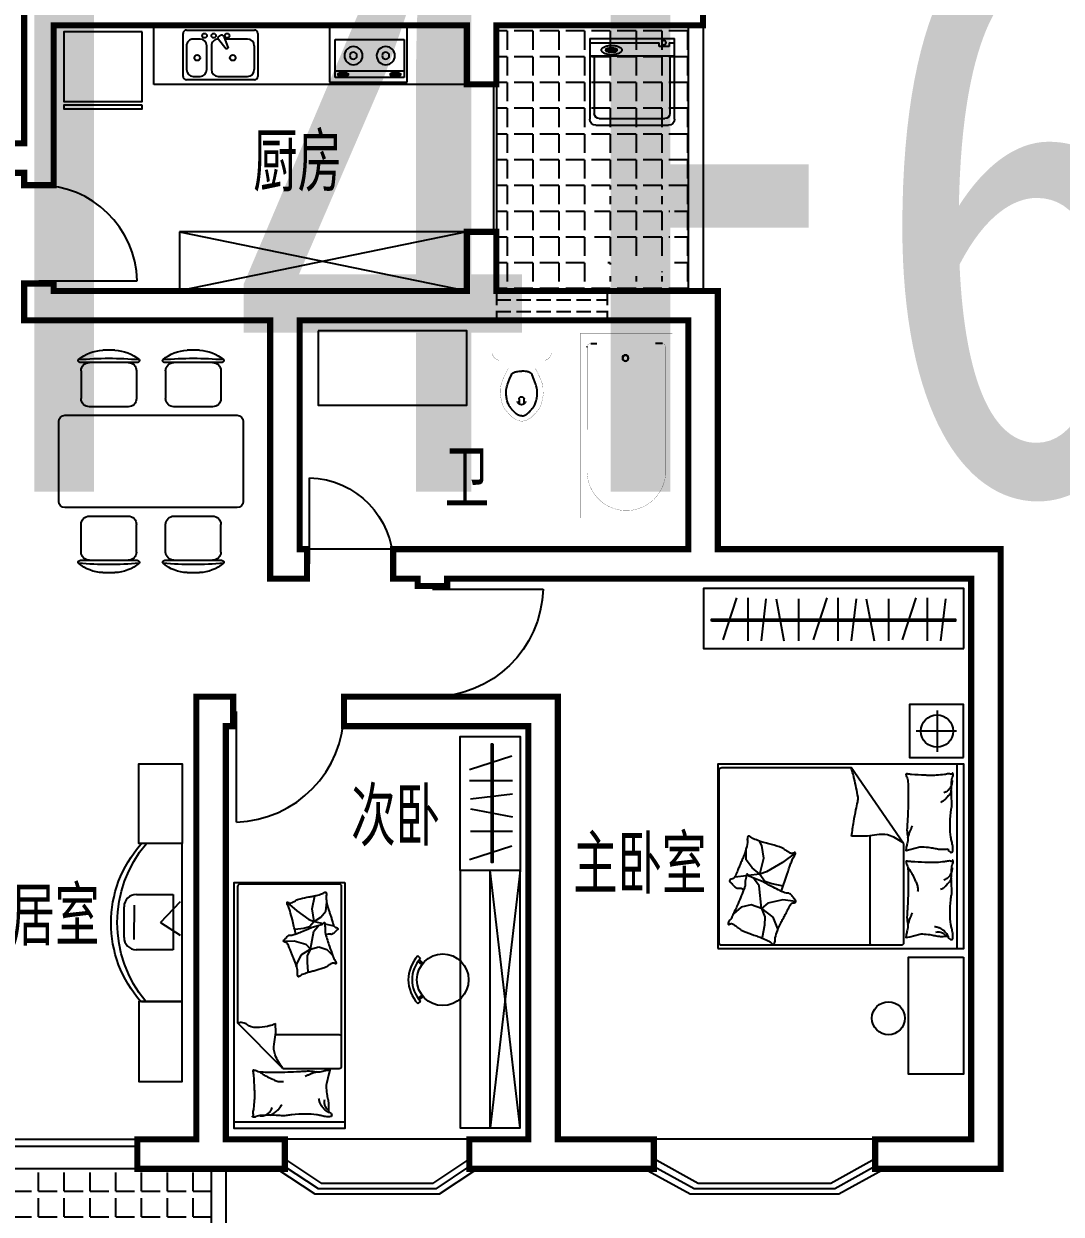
# Model space of a CAD drawing. Header units: millimetres. Extents: x 643 to 40043, y 348 to 31548.
# Drawn here: x 23020 to 31456, y 6858 to 16540 of the extents above; entities that cross this region are included whole.
import ezdxf
from ezdxf.enums import TextEntityAlignment as Align

# ---------------------------------------------------------------- set-up
doc = ezdxf.new("R2010")
doc.units = ezdxf.units.MM
doc.linetypes.add('DASH', pattern=[0.35, 0.25, -0.1])
for name, color, linetype in [('GROUND', 2, 'Continuous'), ('PUB_TEXT', 7, 'Continuous'), ('PUB_WALL', 255, 'Continuous'), ('PUB_WINDW', 7, 'Continuous'), ('TOTHER', 7, 'Continuous'), ('WALL', 255, 'Continuous'), ('WINDOW', 2, 'Continuous')]:
    doc.layers.add(name, color=color, linetype=linetype)
doc.styles.add('-宋体', font='SimSun.ttf', dxfattribs={"width": 0.8})
doc.styles.add('_HZDX', font='txt.shx', dxfattribs={"width": 0.8, "bigfont": 'HZDX.shx'})
doc.styles.add('DIM_FONT', font='SIMPLEX', dxfattribs={"width": 0.8})
doc.styles.add('SIMPLEX', font='SIMPLEX.SHX')
doc.styles.get("Standard").update_dxf_attribs({"font": 'arial.ttf'})

# ---------------------------------------------------------------- blocks, each defined once
blk = doc.blocks.new('M_A2ZXL')
blk.add_line((-0.472, 0), (-0.472, -1))
blk.add_arc((-0.5, 0), 1, 271.6231, 0)
blk = doc.blocks.new('M_A13ZTG')
for p, q in [((-0.5018, 0.2083), (0.4982, 0.2083)), ((-0.5018, 0.2083), (-0.5018, 0.1896)), ((0.4982, 0.2083), (0.4982, 0.1896)), ((-0.5018, 0.1896), (0.4982, 0.1896))]:
    blk.add_line(p, q)
blk = doc.blocks.new('M_B1ZDK')
for points in [[(0.5331, 0.549), (0.3361, 1.3649), (-0.3361, 1.3649), (-0.5418, 0.5128)], [(0.5012, 0.4163), (0.318, 1.1838), (-0.318, 1.1838), (-0.5012, 0.4283)], [(0.5, 0.1667), (0.3, 1.0027), (-0.3, 1.0027), (-0.5, 0.1667)]]:
    blk.add_lwpolyline(points)
blk = doc.blocks.new('M_C55HKH')
for p, q in [((0, -52.4), (900, -52.4)), ((25.8, -508.5), (25.8, -1967.8)), ((502.6, -488.5), (45.8, -488.5)), ((502.6, -488.5), (871.6, -858.3)), ((45.8, -761.1), (564.4, -761.1)), ((871.6, -1967.8), (871.6, -858.3)), ((299.4, -1273), (294.5, -1270)), ((306.6, -1352.3), (299.4, -1273)), ((304.8, -1407.4), (306.6, -1352.3)), ((357, -1410.4), (393.4, -1337.5)), ((393.4, -1337.5), (392.3, -1318.1)), ((146.2, -1456.3), (99.8, -1409.5)), ((278.4, -1459.1), (304.8, -1407.4)), ((278.4, -1459.1), (357, -1410.4)), ((210.6, -1478.3), (146.2, -1456.3)), ((278.4, -1459.1), (210.6, -1478.3)), ((278.4, -1459.1), (251, -1605.9)), ((316.5, -1498.2), (278.4, -1459.1)), ((412.1, -1526.9), (316.5, -1498.2)), ((495.3, -1522.7), (412.1, -1526.9)), ((218.9, -1643.3), (211.2, -1652.3)), ((251, -1605.9), (218.9, -1643.3)), ((249.3, -1682.4), (286.2, -1639.5)), ((286.2, -1639.5), (333.2, -1627.5)), ((333.2, -1627.5), (405.4, -1617.7)), ((163.5, -1664.3), (88.8, -1648.6)), ((195.7, -1717.6), (153.5, -1766.5)), ((249.3, -1682.4), (175.1, -1666.8)), ((249.3, -1682.4), (195.7, -1717.6)), ((249.3, -1682.4), (266, -1787)), ((292.2, -1700.3), (249.3, -1682.4)), ((391.2, -1768.8), (292.2, -1700.3)), ((153.5, -1766.5), (147.3, -1840.5)), ((266, -1787), (242.8, -1892.3)), ((468.8, -1838.9), (391.2, -1768.8)), ((45.8, -1987.8), (851.6, -1987.8))]:
    blk.add_line(p, q)
blk.add_lwpolyline([(0, -2000), (0, 0), (900, 0), (900, -2000)], close=True)
for points in [[(135.1, -133.6, -0.263368), (107.1, -114.8, -0.494818), (116.3, -96.1, -0.049225), (134, -94.3, -0.036831), (157.6, -96.1, -0.031893), (195.6, -104.2, 0.035782), (229.5, -111.2, 0.032941), (319.2, -117.1, 0.026564), (430.4, -111.2, 0.017905), (467.9, -105.8, -0.033397), (488.1, -103.6, -0.03204), (525.2, -104.3, 0.018442), (589.5, -107.3, 0.010837), (654.3, -106.6, 0.014624), (702.2, -103.6, 0.111249), (724.7, -96.3, -0.153708), (741.6, -92.3, -0.076444), (749.1, -94, -0.215512), (751, -96.1, -0.585858), (748.4, -99.1, 0.363489), (743.5, -101.7, 0.191716), (743.4, -113.2, -0.129675), (745.4, -129.9, -0.01735), (742.4, -146.7, 0.019326), (739.8, -161.8, 0.018818), (733.1, -230.1, 0.021828), (732.2, -289.4, 0.006204), (733.6, -323.2, 0.001963), (739.8, -430.1, 0.028341), (744, -466.2, -0.117014), (743.5, -475.1, -0.36606), (742.1, -476.1, -0.03973), (728.5, -473.3, -0.048309), (714.7, -467.8, 0.062981), (704.1, -463.9, 0.04058), (680.7, -460.5, 0.014345), (613.9, -458.3, 0.005484), (488.5, -459, 0.007153), (392.3, -462, 0.008762), (349.8, -464.7, -0.008153), (304.1, -467.6, -0.06251), (247, -463.2, 0.078669), (201.4, -461.2, 0.047825), (179, -465.9, -0.034494), (148.2, -473.3, -0.023571), (122.9, -476.3, -0.510228), (121.9, -475.1), (129.4, -445.1), (150.1, -362.6, 0.073041), (152.1, -343, 0.023305), (146.3, -281.9, 0.018299), (142.3, -259, -0.01097), (134.9, -221, -0.042281), (132, -186.7, -0.027201), (134.9, -133.3)], [(133.4, -149.6, -0.05369), (147.6, -162.6, -0.070312), (155.7, -174.9, -0.015448), (159.5, -183.4, -0.013244), (163.2, -193.7, -0.082127), (166.2, -211.7, -0.064164), (163.2, -234.9)], [(134.9, -133.6, -0.077379), (169.7, -158.9, -0.077379), (195.2, -193.7, -0.047525), (205.1, -218.3, -0.047525), (210.2, -244.3)], [(608.9, -107.4, 0.027842), (585.2, -118, 0.048685), (572.6, -126.1, 0.023666), (544.7, -150.5, 0.031223), (525.7, -171.1, 0.046801), (520.6, -178.8, 0.023191), (512.5, -195.5)], [(690.9, -101.7, 0.088153), (656.4, -105.2, 0.088153), (625.2, -120.5, 0.077547), (603.6, -142.1, 0.077547), (589.5, -169.3)], [(694.7, -462, 0.016108), (655.8, -435.8, 0.024599), (629, -420.7, 0.009477), (579.9, -397.4, 0.015937), (550.1, -385.1, 0.072521), (533.7, -381.5, 0.033339), (497.5, -381.3)], [(225.5, -460.5, 0.009729), (252.8, -451.5, 0.009729), (279.7, -441.4, 0.007971), (301.4, -432.3, 0.007971), (322.9, -422.6)], [(502.6, -488.5, -0.085272), (565.9, -598.6, -0.124044), (575.2, -686.2), (561.5, -781.6), (563.3, -854.1)], [(563.3, -854.1, -0.027362), (601.8, -837.7, -0.040834), (628.9, -830.3, -0.038441), (716.6, -820.8, -0.076528), (760.7, -826.1, -0.103649), (788.2, -840.5, 0.093398), (818.4, -857, 0.072727), (840.5, -860.8, 0.052315), (871.6, -858.3)], [(400.3, -1581.4, 0.025626), (401.8, -1590.8, 0.0108), (426.4, -1696.7, 0.00456), (445.4, -1768.5, 0.01125), (454.1, -1797.4, 0.069394), (461.7, -1813.2, -0.079756), (468.1, -1827, -0.106399), (468.8, -1838.9, -0.328642), (465.8, -1841.8, -0.299547), (460.8, -1839.5, 0.189917), (454.1, -1834.5, 0.033518), (446, -1832.9, 0.075627), (442.4, -1833, 0.053489), (435.9, -1834.8, 0.017838), (417.6, -1843, 0.038394), (397.1, -1855.1, -0.059529), (383.5, -1862.4, -0.035943), (361.9, -1869, -0.011245), (291.4, -1883.8, -0.006203), (259.2, -1889.3, 0.010783), (240.6, -1892.7, 0.019485), (229.8, -1895.4, 0.005062), (188.4, -1907.7, 0.101392), (167.2, -1919.3, -0.223768), (156.1, -1922.3, -0.25558), (152.7, -1919.5, -0.081563), (149.7, -1906.7, -0.071805), (150.7, -1893, 0.069985), (151.8, -1879, 0.03546), (145.4, -1830.7, 0.029432), (130.3, -1774, 0.001554), (121.1, -1746.5, -0.00152), (111.6, -1718.4, -0.004735), (102.3, -1689.3, 0.00382), (90.8, -1653.2, 0.296001), (66.5, -1633.6, -0.649774), (60.7, -1615.9, -0.02319), (64.7, -1612.6, 0.0288), (67.9, -1609.9, 0.005727), (73, -1605.1, -0.004358), (79.6, -1598.7, -0.027528), (94.1, -1586.2, -0.046214), (103.8, -1580.2, -0.194121), (117.3, -1579, 0.133719), (136.6, -1579.7, 0.005779), (154.6, -1575.2, 0.008882)]]:
    blk.add_lwpolyline(points, format="xyb")
blk.add_lwpolyline([(345.4, -1251, 0.101392), (365.7, -1237.8, -0.223768), (376.5, -1234, -0.25558), (380.2, -1236.5, -0.081563), (384.2, -1249.1, -0.071805), (384.2, -1262.7, 0.069985), (384.1, -1276.8, 0.03546), (394.2, -1324.5, 0.029432), (413.7, -1379.8, 0.001554), (425, -1406.6, -0.00152), (436.5, -1433.9, -0.004735), (448, -1462.2, 0.00382), (462.3, -1497.3, 0.296001), (488, -1515, -0.649774), (495.1, -1532.2, -0.02319), (491.4, -1535.7, 0.0288), (488.4, -1538.7, 0.005727), (483.8, -1543.9, -0.004358), (477.7, -1550.8, -0.027528), (464.1, -1564.3, -0.046214), (454.9, -1571.1, -0.194121), (441.5, -1573.2, 0.133719), (422.3, -1574.1, 0.011505), (387.3, -1586.1, 0.008882), (342.6, -1603.5, 0.012426), (285.7, -1628.6, -0.033612), (264.2, -1636.9), (217.8, -1651.5), (182, -1662.8, 0.224341), (170.4, -1673.5, -0.722772), (163.3, -1673.1, -0.103513), (163.2, -1670, 0.053465), (163.5, -1664.3, 0.030109), (161.3, -1645.6, -0.031436), (159.2, -1627.7, -0.05324), (159.9, -1615.6, 0.05518), (160.5, -1603.9, 0.056271), (157, -1583.3, 0.0108), (124.3, -1479.6, 0.00456), (99.8, -1409.5, 0.01125), (89, -1381.3, 0.069394), (80.2, -1366.2, -0.079756), (72.8, -1352.9, -0.106399), (71.2, -1341.1, -0.328642), (73.9, -1337.9, -0.299547), (79.1, -1339.9, 0.189917), (86.1, -1344.3, 0.033518), (94.3, -1345.3, 0.075627), (98, -1345, 0.053489), (104.3, -1342.6, 0.017838), (121.9, -1333, 0.038394), (141.4, -1319.4, -0.059529), (154.4, -1311.1, -0.035943), (175.4, -1302.8, -0.011245), (244.6, -1282.8, -0.006203), (276.3, -1274.7, 0.010783), (294.5, -1270, 0.019485), (305.2, -1266.5, 0.005062)], format="xyb", close=True)
for centre, start, end in [((45.8, -508.5), 90, 180), ((45.8, -741.1), 180, 270), ((45.8, -1967.8), 180, 270), ((851.6, -1967.8), 270, 0)]:
    blk.add_arc(centre, 20, start, end)
at = {"style": 'DIM_FONT', "width": 0.8, "flags": 9}
for tag in ['YSIZE', 'XSIZE']:
    blk.add_attdef(tag, (0, 0), '', height=0.5, dxfattribs=at)
blk = doc.blocks.new('M_C43HGY')
at = {"linetype": 'Continuous'}
blk.add_lwpolyline([(-535.7, -275.9), (-535.7, 0), (535.7, 0), (535.7, -275.9)], dxfattribs=at)
for centre, radius, start, end in [((-2.8, 320.1), 802.1, 228.11894, 311.88106), ((-2.2, 390.9), 830.9, 230.05521, 310.34376)]:
    blk.add_arc(centre, radius, start, end, dxfattribs=at)
at = {"width": 0.8, "flags": 9}
for tag in ['XSIZE', 'YSIZE']:
    blk.add_attdef(tag, (0, 0), '', height=0.5, dxfattribs=at)
blk = doc.blocks.new('12')
for p, q in [((-110.2, 229.8), (189.8, 229.8)), ((189.8, 229.8), (189.8, -220.2)), ((-210.2, -120.2), (-210.2, 129.8)), ((-129.1, 143.1), (-129.1, -136.2)), ((86.5, 1.2), (248.6, 171.6)), ((86.5, 1.2), (245.6, -100)), ((189.8, -220.2), (-110.2, -220.2))]:
    blk.add_line(p, q)
for centre, start, end in [((-110.2, 129.8), 90, 180), ((-110.2, -120.2), 180, 270)]:
    blk.add_arc(centre, 100, start, end)
at = {"width": 0.8, "flags": 9}
for tag in ['YSIZE', 'XSIZE', 'XSIZE', 'YSIZE']:
    blk.add_attdef(tag, (189.8, 4.8), '', height=0.5, rotation=90, dxfattribs=at)
at = {"flags": 9}
for tag in ['YSIZE', 'XSIZE']:
    blk.add_attdef(tag, (39.8, -220.2), '', height=0.5, rotation=90, dxfattribs=at)
blk = doc.blocks.new('M_C58LWA')
for p, q in [((-173, -180.5), (-193.7, -202.2)), ((-135.6, -160.4), (-161.4, -190.9)), ((-123.8, -169.6), (-149.7, -200.2)), ((123.8, -169.6), (149.7, -200.2)), ((135.6, -160.4), (161.4, -190.9)), ((173, -180.5), (193.7, -202.2))]:
    blk.add_line(p, q)
at = {"linetype": 'Continuous'}
blk.add_circle((0, 0), 210, dxfattribs=at)
for radius in [250, 280]:
    blk.add_arc((0, 0), radius, 226.22072, 313.77928)
at = {"style": 'DIM_FONT', "width": 0.8, "flags": 9}
for tag in ['YSIZE', 'XSIZE']:
    blk.add_attdef(tag, (0, 0), '', height=0.5, dxfattribs=at)
blk = doc.blocks.new('M_C25MYD')
for p, q in [((-389.1, 921.2), (-289.9, 921.2)), ((297.8, 921.2), (396.9, 921.2)), ((-569.5, 821.2), (-109.5, 821.2)), ((117.3, 821.2), (577.3, 821.2)), ((-564.5, 753.7), (-564.5, 528.7)), ((-114.5, 753.7), (-114.5, 528.7)), ((122.3, 753.7), (122.3, 528.7)), ((572.3, 753.7), (572.3, 528.7)), ((703.9, 391.9), (-696.1, 391.9)), ((-497, 461.2), (-182, 461.2)), ((189.8, 461.2), (504.8, 461.2)), ((-746.1, 341.9), (-746.1, -308.1)), ((753.9, -308.1), (753.9, 341.9)), ((-696.1, -358.1), (703.9, -358.1)), ((-182, -427.3), (-497, -427.3)), ((504.8, -427.3), (189.8, -427.3)), ((-564.5, -719.8), (-564.5, -494.8)), ((-114.5, -719.8), (-114.5, -494.8)), ((122.3, -719.8), (122.3, -494.8)), ((572.3, -719.8), (572.3, -494.8)), ((-109.5, -787.3), (-569.5, -787.3)), ((577.3, -787.3), (117.3, -787.3)), ((-289.9, -887.3), (-389.1, -887.3)), ((396.9, -887.3), (297.8, -887.3))]:
    blk.add_line(p, q)
for centre, radius, start, end in [((-379.3, 605.7), 315.6, 91.76514, 130.72654), ((-299.6, 605.7), 315.6, 49.27346, 88.23486), ((307.5, 605.7), 315.6, 91.76514, 130.72654), ((387.2, 605.7), 315.6, 49.27346, 88.23486), ((-578.7, 837.3), 10, 130.72654, 202.66999), ((-569.5, 841.2), 20, 202.66999, 270), ((-339.5, -1856.7), 2712.7, 84.8023, 95.1977), ((-497, 753.7), 67.5, 90, 180), ((-182, 753.7), 67.5, 0, 90), ((-109.5, 841.2), 20, 270, 337.33001), ((-100.3, 837.3), 10, 337.33001, 49.27346), ((108.1, 837.3), 10, 130.72654, 202.66999), ((117.3, 841.2), 20, 202.66999, 270), ((347.3, -1856.7), 2712.7, 84.8023, 95.1977), ((189.8, 753.7), 67.5, 90, 180), ((504.8, 753.7), 67.5, 0, 90), ((577.3, 841.2), 20, 270, 337.33001), ((586.6, 837.3), 10, 337.33001, 49.27346), ((-497, 528.7), 67.5, 180, 270), ((-182, 528.7), 67.5, 270, 0), ((189.8, 528.7), 67.5, 180, 270), ((504.8, 528.7), 67.5, 270, 0), ((-696.1, 341.9), 50, 90, 180), ((703.9, 341.9), 50, 0, 90), ((-696.1, -308.1), 50, 180, 270), ((703.9, -308.1), 50, 270, 0), ((-497, -494.8), 67.5, 90, 180), ((-182, -494.8), 67.5, 0, 90), ((189.8, -494.8), 67.5, 90, 180), ((504.8, -494.8), 67.5, 0, 90), ((-497, -719.8), 67.5, 180, 270), ((-182, -719.8), 67.5, 270, 0), ((189.8, -719.8), 67.5, 180, 270), ((504.8, -719.8), 67.5, 270, 0), ((-578.7, -803.5), 10, 157.33001, 229.27346), ((-569.5, -807.3), 20, 90, 157.33001), ((-379.3, -571.9), 315.6, 229.27346, 268.23486), ((-339.5, 1890.5), 2712.7, 264.8023, 275.1977), ((-299.6, -571.9), 315.6, 271.76514, 310.72654), ((-109.5, -807.3), 20, 22.66999, 90), ((-100.3, -803.5), 10, 310.72654, 22.66999), ((108.1, -803.5), 10, 157.33001, 229.27346), ((117.3, -807.3), 20, 90, 157.33001), ((307.5, -571.9), 315.6, 229.27346, 268.23486), ((347.3, 1890.5), 2712.7, 264.8023, 275.1977), ((387.2, -571.9), 315.6, 271.76514, 310.72654), ((577.3, -807.3), 20, 22.66999, 90), ((586.6, -803.5), 10, 310.72654, 22.66999)]:
    blk.add_arc(centre, radius, start, end)
at = {"width": 0.8, "flags": 9}
for tag in ['XSIZE', 'YSIZE']:
    blk.add_attdef(tag, (0, 0), '', height=0.5, dxfattribs=at)
blk = doc.blocks.new('M_C54TQD')
for p, q in [((0, -52.4), (1500, -52.4)), ((25.8, -508.5), (25.8, -1967.8)), ((853.5, -488.5), (45.8, -488.5)), ((853.5, -488.5), (1471.6, -915.9)), ((45.8, -761.1), (915.3, -761.1)), ((1471.6, -1967.8), (1471.6, -915.9)), ((381, -1368.3), (394.8, -1471.4)), ((777.6, -1368.4), (698.4, -1472.4)), ((160.8, -1514.4), (136.8, -1517.8)), ((255.4, -1552.2), (160.8, -1514.4)), ((394.8, -1471.4), (369, -1593.5)), ((528.4, -1559.3), (508.6, -1470.4)), ((698.4, -1472.4), (623.3, -1602.7)), ((90.3, -1638.1), (87, -1644.6)), ((188.4, -1621), (90.3, -1638.1)), ((257.2, -1617.5), (188.4, -1621)), ((324.3, -1645), (255.4, -1552.2)), ((324.3, -1645), (257.2, -1617.5)), ((369, -1593.5), (324.3, -1645)), ((324.3, -1645), (510, -1663.9)), ((324.3, -1645), (355.2, -1727.5)), ((548.2, -1616.6), (528.4, -1559.3)), ((605.5, -1658), (548.2, -1616.6)), ((623.3, -1602.7), (605.5, -1658)), ((605.5, -1658), (734, -1626.4)), ((734, -1626.4), (836.8, -1640.3)), ((836.8, -1640.3), (872.8, -1660.3)), ((355.2, -1727.5), (334.6, -1810)), ((510, -1663.9), (559.9, -1700)), ((559.9, -1700), (572, -1708.6)), ((605.5, -1658), (593.7, -1752.2)), ((605.5, -1658), (654.9, -1721.3)), ((654.9, -1721.3), (720.1, -1768.7)), ((334.6, -1810), (281, -1872.6)), ((591.9, -1766.9), (580, -1861.5)), ((720.1, -1768.7), (813, -1768.7)), ((45.8, -1987.8), (1451.6, -1987.8))]:
    blk.add_line(p, q)
blk.add_lwpolyline([(0, -2000), (0, 0), (1500, 0), (1500, -2000)], close=True)
for points in [[(101, -126.8, -0.263368), (73, -108, -0.494818), (82.2, -89.3, -0.049225), (99.9, -87.5, -0.036831), (123.5, -89.3, -0.031893), (161.5, -97.4, 0.035782), (195.4, -104.4, 0.032941), (285.1, -110.3, 0.026564), (396.3, -104.4, 0.017905), (433.8, -99, -0.033397), (454, -96.8, -0.03204), (491.1, -97.5, 0.018442), (555.4, -100.5, 0.010837), (620.2, -99.8, 0.014624), (668.1, -96.8, 0.111249), (690.6, -89.5, -0.153708), (707.5, -85.5, -0.076444), (715, -87.2, -0.215512), (716.9, -89.3, -0.585858), (714.3, -92.3, 0.363489), (709.4, -94.9, 0.191716), (709.4, -106.4, -0.129675), (711.3, -123, -0.01735), (708.3, -139.8, 0.019326), (705.7, -154.9, 0.018818), (699, -223.3, 0.021828), (698.1, -282.6, 0.006204), (699.5, -316.4, 0.001963), (705.7, -423.3, 0.028341), (709.9, -459.4, -0.117014), (709.4, -468.3, -0.36606), (708, -469.3, -0.03973), (694.4, -466.5, -0.048309), (680.6, -461, 0.062981), (670, -457.1, 0.04058), (646.6, -453.7, 0.014345), (579.8, -451.4, 0.005484), (454.4, -452.2, 0.007153), (358.2, -455.2, 0.008762), (315.7, -457.9, -0.008153), (270, -460.8, -0.06251), (212.9, -456.4, 0.078669), (167.3, -454.4, 0.047825), (144.9, -459.1, -0.034494), (114.1, -466.5, -0.023571), (88.8, -469.5, -0.510228), (87.8, -468.3), (95.3, -438.3), (116, -355.7, 0.073041), (118, -336.2, 0.023305), (112.2, -275, 0.018299), (108.2, -252.2, -0.01097), (100.8, -214.2, -0.042281), (97.9, -179.9, -0.027201), (100.8, -126.5)], [(656.8, -94.9, 0.088153), (622.3, -98.4, 0.088153), (591.1, -113.7, 0.077547), (569.5, -135.3, 0.077547), (555.4, -162.4)], [(810.2, -126.8, -0.263368), (782.3, -108, -0.494818), (791.4, -89.3, -0.049225), (809.1, -87.5, -0.036831), (832.8, -89.3, -0.031893), (870.7, -97.4, 0.035782), (904.6, -104.4, 0.032941), (994.3, -110.3, 0.026564), (1105.5, -104.4, 0.017905), (1143, -99, -0.033397), (1163.3, -96.8, -0.03204), (1200.3, -97.5, 0.018442), (1264.7, -100.5, 0.010837), (1329.4, -99.8, 0.014624), (1377.3, -96.8, 0.111249), (1399.9, -89.5, -0.153708), (1416.8, -85.5, -0.076444), (1424.2, -87.2, -0.215512), (1426.2, -89.3, -0.585858), (1423.5, -92.3, 0.363489), (1418.6, -94.9, 0.191716), (1418.6, -106.4, -0.129675), (1420.5, -123, -0.01735), (1417.5, -139.8, 0.019326), (1414.9, -154.9, 0.018818), (1408.3, -223.3, 0.021828), (1407.4, -282.6, 0.006204), (1408.8, -316.4, 0.001963), (1414.9, -423.3, 0.028341), (1419.2, -459.4, -0.117014), (1418.6, -468.3, -0.36606), (1417.2, -469.3, -0.03973), (1403.6, -466.5, -0.048309), (1389.9, -461, 0.062981), (1379.2, -457.1, 0.04058), (1355.8, -453.7, 0.014345), (1289.1, -451.4, 0.005484), (1163.6, -452.2, 0.007153), (1067.5, -455.2, 0.008762), (1024.9, -457.9, -0.008153), (979.2, -460.8, -0.06251), (922.1, -456.4, 0.078669), (876.5, -454.4, 0.047825), (854.1, -459.1, -0.034494), (823.4, -466.5, -0.023571), (798, -469.5, -0.510228), (797.1, -468.3), (804.6, -438.3), (825.2, -355.7, 0.073041), (827.2, -336.2, 0.023305), (821.5, -275, 0.018299), (817.4, -252.2, -0.01097), (810.1, -214.2, -0.042281), (807.2, -179.9, -0.027201), (810.1, -126.5)], [(1366.1, -94.9, 0.088153), (1331.5, -98.4, 0.088153), (1300.3, -113.7, 0.077547), (1278.7, -135.3, 0.077547), (1264.7, -162.4)], [(99.3, -142.8, -0.05369), (113.5, -155.8, -0.070312), (121.6, -168.1, -0.015448), (125.4, -176.6, -0.013244), (129.1, -186.8, -0.082127), (132.1, -204.9, -0.064164), (129.1, -228.1)], [(100.8, -126.8, -0.077379), (135.6, -152.1, -0.077379), (161.1, -186.8, -0.047525), (171, -211.5, -0.047525), (176.1, -237.5)], [(574.8, -100.6, 0.027842), (551.1, -111.2, 0.048685), (538.5, -119.3, 0.023666), (510.6, -143.6, 0.031223), (491.6, -164.3, 0.046801), (486.5, -172, 0.023191), (478.4, -188.7)], [(1284.1, -100.6, 0.027842), (1260.3, -111.2, 0.048685), (1247.8, -119.3, 0.023666), (1219.8, -143.6, 0.031223), (1200.8, -164.3, 0.046801), (1195.7, -172, 0.023191), (1187.7, -188.7)], [(660.6, -455.2, 0.016108), (621.7, -429, 0.024599), (594.9, -413.9, 0.009477), (545.8, -390.6, 0.015937), (516, -378.3, 0.072521), (499.6, -374.7, 0.033339), (463.4, -374.5)], [(191.4, -453.7, 0.009729), (218.7, -444.6, 0.009729), (245.6, -434.6, 0.007971), (267.3, -425.5, 0.007971), (288.8, -415.8)], [(900.6, -453.7, 0.009729), (927.9, -444.6, 0.009729), (954.8, -434.6, 0.007971), (976.6, -425.5, 0.007971), (998, -415.8)], [(853.5, -488.5, -0.085272), (916.8, -598.6, -0.124044), (926, -686.2), (912.4, -781.6), (914.1, -911.7)], [(914.1, -911.7, 0.007867), (1031.7, -893.9, 0.009508), (1128.5, -875.9, 0.006616), (1193.5, -861.5, -0.023828), (1211.7, -858.2, -0.080713), (1230.3, -858.7, -0.009591), (1382.9, -890.6, -0.013133), (1416.4, -899.2, -0.007859), (1471.6, -915.9)], [(464, -1480.4, 0.025626), (475.6, -1477.6, 0.0108), (604.9, -1436, 0.00456), (692.4, -1404.8, 0.01125), (727.5, -1391, 0.069394), (746.3, -1379.9, -0.079756), (762.9, -1370.5, -0.106399), (777.6, -1368.4, -0.328642), (781.6, -1371.8, -0.299547), (779.2, -1378.3, 0.189917), (773.7, -1387.1, 0.033518), (772.5, -1397.4, 0.075627), (773, -1402, 0.053489), (776, -1409.8, 0.017838), (788.1, -1431.8, 0.038394), (805.3, -1456.1, -0.059529), (815.7, -1472.2, -0.035943), (826.3, -1498.4, -0.011245), (851.9, -1584.7, -0.006203), (862.2, -1624.3, 0.010783), (868.3, -1647, 0.019485), (872.8, -1660.3, 0.005062), (892.4, -1710.5, 0.101392), (909.1, -1735.8, -0.223768), (914, -1749.2, -0.25558), (910.9, -1753.8, -0.081563), (895.2, -1758.9, -0.071805), (878.1, -1759, 0.069985), (860.5, -1759.1, 0.03546), (801, -1772.1, 0.029432), (732, -1796.8, 0.001554), (698.6, -1811.2, -0.00152), (664.5, -1825.8, -0.004735), (629.3, -1840.5, 0.00382), (585.5, -1858.6, 0.296001), (563.6, -1890.9, -0.649774), (542.2, -1899.9, -0.02319), (537.7, -1895.3, 0.0288), (534, -1891.6, 0.005727), (527.4, -1885.8, -0.004358), (518.8, -1878.2, -0.027528), (501.8, -1861.4, -0.046214), (493.2, -1849.9, -0.194121), (490.4, -1833.2, 0.133719), (489.3, -1809.2, 0.005779), (481.8, -1787.2, 0.008882)]]:
    blk.add_lwpolyline(points, format="xyb")
blk.add_lwpolyline([(58.1, -1583.2, 0.101392), (39.5, -1559.2, -0.223768), (33.6, -1546.2, -0.25558), (36.4, -1541.4, -0.081563), (51.6, -1535.1, -0.071805), (68.7, -1533.7, 0.069985), (86.2, -1532.2, 0.03546), (144.5, -1514.8, 0.029432), (211.5, -1484.8, 0.001554), (243.6, -1467.9, -0.00152), (276.5, -1450.7, -0.004735), (310.5, -1433.4, 0.00382), (352.7, -1412, 0.296001), (372.1, -1378.1, -0.649774), (392.8, -1367.5, -0.02319), (397.6, -1371.7, 0.0288), (401.6, -1375.1, 0.005727), (408.6, -1380.4, -0.004358), (417.8, -1387.3, -0.027528), (436, -1402.8, -0.046214), (445.5, -1413.5, -0.194121), (449.5, -1430, 0.133719), (452.5, -1453.8, 0.011505), (471.2, -1496.2, 0.008882), (497.5, -1550, 0.012426), (534.6, -1618.4, -0.033612), (547.3, -1644.2), (570.3, -1700.5), (588.1, -1744, 0.224341), (602.6, -1757.3, -0.722772), (602.8, -1766.1, -0.103513), (599, -1766.6, 0.053465), (591.8, -1766.9, 0.030109), (568.7, -1771.5, -0.031436), (546.6, -1775.9, -0.05324), (531.5, -1776.4, 0.05518), (516.9, -1776.8, 0.056271), (491.6, -1783.4, 0.0108), (365.9, -1834.8, 0.00456), (281, -1872.6, 0.01125), (247.1, -1889, 0.069394), (229.2, -1901.6, -0.079756), (213.3, -1912.2, -0.106399), (198.9, -1915.4, -0.328642), (194.6, -1912.4, -0.299547), (196.5, -1905.7, 0.189917), (201.3, -1896.5, 0.033518), (201.7, -1886.2, 0.075627), (200.8, -1881.6, 0.053489), (197.3, -1874, 0.017838), (183.5, -1853, 0.038394), (164.5, -1830.2, -0.059529), (152.9, -1814.9, -0.035943), (140.3, -1789.6, -0.011245), (108.1, -1705.4, -0.006203), (94.9, -1666.8, 0.010783), (87, -1644.6, 0.019485), (81.6, -1631.7, 0.005062)], format="xyb", close=True)
for centre, start, end in [((45.8, -508.5), 90, 180), ((45.8, -741.1), 180, 270), ((45.8, -1967.8), 180, 270), ((1451.6, -1967.8), 270, 0)]:
    blk.add_arc(centre, 20, start, end)
at = {"style": 'DIM_FONT', "width": 0.8, "flags": 9}
for tag in ['YSIZE', 'XSIZE']:
    blk.add_attdef(tag, (0, 0), '', height=0.5, dxfattribs=at)
blk = doc.blocks.new('M_E13')
for p, q in [((-571.8, 18), (-536, 18)), ((-571.8, 18), (-571.8, 18)), ((-536, -22), (-571.8, -21.5))]:
    blk.add_line(p, q)
at = {"const_width": 1.5}
for points in [[(-155, 240, 0.414214), (-220, 175, 0.414214)], [(-715, 0, -0.037932), (-709.3, 28, -0.057502), (-702.1, 45.5, -0.011128), (-686.4, 72.3, -0.047419), (-682.1, 78.2, -0.013557), (-668.7, 92, -0.010422), (-650.6, 109.1, -0.006492), (-631.9, 125.5, -0.010986), (-620.5, 134.9, -0.031118), (-606.6, 144.5, -0.031821), (-591.9, 152.1, -0.025304), (-572.5, 159.4, -0.028493), (-554.6, 164.1), (-520.3, 170.9), (-500, 175, -0.104917), (-491.9, 174.9, 0.047512), (-474.4, 172.7, 0.018859), (-459.7, 172.7, -0.025251), (-448.7, 172.7, -0.024361), (-434.2, 171.1, -0.018727), (-415.7, 167.5, -0.011084), (-400.7, 163.6, -0.017664), (-391.4, 160.6, -0.012553), (-374.9, 154.2, -0.012341), (-358.5, 146.9), (-319.8, 128, -0.005054), (-308, 122, -0.002567), (-285, 110)], [(-715, 0, 0.037932), (-709.3, -28, 0.057502), (-702.1, -45.5, 0.011128), (-686.4, -72.3, 0.047419), (-682.1, -78.2, 0.013557), (-668.7, -92, 0.010422), (-650.6, -109.1, 0.006492), (-631.9, -125.5, 0.010986), (-620.5, -134.9, 0.031118), (-606.6, -144.5, 0.031821), (-591.9, -152.1, 0.025304), (-572.5, -159.4, 0.028493), (-554.6, -164.1), (-520.3, -170.9), (-500, -175, 0.104917), (-491.9, -174.9, -0.047512), (-474.4, -172.7, -0.018859), (-459.7, -172.7, 0.025251), (-448.7, -172.7, 0.024361), (-434.2, -171.1, 0.018727), (-415.7, -167.5, 0.011084), (-400.7, -163.6, 0.017664), (-391.4, -160.6, 0.012553), (-374.9, -154.2, 0.012341), (-358.5, -146.9), (-319.8, -128, 0.005054), (-308, -122, 0.002567), (-285, -110)], [(-220, -175, 0.414214), (-155, -240, 0.414214)]]:
    blk.add_lwpolyline(points, format="xyb", dxfattribs=at)
for points in [[(0, 240), (-155, 240)], [(0, -240), (0, 240)], [(-220, 110), (-285, 110)], [(-220, 175), (-220, -175)], [(-285, -110), (-220, -110)], [(-155, -240), (0, -240)]]:
    blk.add_lwpolyline(points, dxfattribs=at)
for points in [[(-672.1, -0.9, -0.054114), (-665.8, 24.7, -0.08891), (-657.7, 38.7, -0.006714), (-643.3, 55.3, -0.014531), (-636.2, 62.7, -0.010713), (-617.9, 80.2, -0.017575), (-606.2, 90.2, -0.037222), (-591, 100.5, -0.034599), (-573.2, 109.1, -0.02298), (-556.1, 115.1, -0.023613), (-538.9, 119.4, -0.014842), (-521.9, 122.3, -0.012533), (-501.7, 124.6, -0.021838), (-477, 125.6, -0.029407), (-458.7, 124.6, -0.029465), (-436.1, 120.5, -0.031881), (-415.7, 114.3), (-371.4, 97.1), (-337, 83.3, -0.135973), (-323.8, 73, -0.099517), (-314.1, 52.4, -0.016651), (-311.4, 39.5, -0.010977), (-308.3, 19.8, -0.015331), (-307.5, 11.6, -0.010106), (-306.9, -0.9)], [(-672.1, -0.9, 0.054114), (-665.8, -26.5, 0.08891), (-657.7, -40.4, 0.006714), (-643.3, -57, 0.014531), (-636.2, -64.4, 0.010713), (-617.9, -81.9, 0.017575), (-606.2, -91.9, 0.037222), (-591, -102.2, 0.034599), (-573.2, -110.9, 0.02298), (-556.1, -116.9, 0.023613), (-538.9, -121.2, 0.014842), (-521.9, -124, 0.012533), (-501.7, -126.3, 0.021838), (-477, -127.4, 0.029407), (-458.7, -126.3, 0.029465), (-436.1, -122.3, 0.031881), (-415.7, -116), (-371.4, -98.8), (-337, -85.1, 0.135973), (-323.8, -74.7, 0.099517), (-314.1, -54.1, 0.016651), (-311.4, -41.2, 0.010977), (-308.3, -21.5, 0.015331), (-307.5, -13.3, 0.010106), (-306.9, -0.9)]]:
    blk.add_lwpolyline(points, format="xyb")
for centre, radius, start, end in [((-548.8, -2.6), 33.2, 100.04955, 259.95045), ((-536, -2), 20, 270, 90)]:
    blk.add_arc(centre, radius, start, end)
at = {"width": 0.8, "flags": 9}
for tag in ['XSIZE', 'YSIZE']:
    blk.add_attdef(tag, (0, 0), '', height=0.5, dxfattribs=at)
blk = doc.blocks.new('_GCBLK')
at = {"linetype": 'DASH'}
for p, q in [((-0.5, -0.5), (-0.5, 0.5)), ((0.5, -0.5), (0.5, 0.5)), ((-0.5, 0.2), (0.5, 0.2)), ((-0.5, -0.2), (0.5, -0.2))]:
    blk.add_line(p, q, dxfattribs=at)
at = {"style": 'SIMPLEX', "flags": 9}
blk.add_attdef('A', text='', height=1, dxfattribs=at).set_placement((0, 1.5), align=Align.MIDDLE)
blk = doc.blocks.new('M_E4')
for p, q in [((670.2, -79.9), (670.2, -136.6)), ((670.2, -85.9), (670.2, -97)), ((670, -662.9), (670, -613.6))]:
    blk.add_line(p, q)
at = {"const_width": 1.5}
for points in [[(-750, -750), (-750, 0)], [(-750, 0), (750, 0)], [(750, 0), (750, -750)], [(607.9, -55.9), (640.2, -55.9)], [(670, -89.8), (670, -656.4)], [(670, -662.9), (670, -654.6)], [(750, -750), (-750, -750)]]:
    blk.add_lwpolyline(points, dxfattribs=at)
for points in [[(-399.3, -55.8, 0.930688), (-387.6, -693, 0.930688)], [(670.2, -85.9, 0.414214), (640.2, -55.9, 0.414214)], [(670, -89.8, 0.041784), (669.6, -84.8, 0.412615)], [(640, -692.9, 0.414214), (670, -662.9, 0.414214)]]:
    blk.add_lwpolyline(points, format="xyb", dxfattribs=at)
at = {"const_width": 1.5, "flags": 128}
for points in [[(-399.3, -55.8), (607.9, -55.9)], [(-399.3, -694.2), (645.3, -692.5)]]:
    blk.add_lwpolyline(points, dxfattribs=at)
for radius in [25, 23]:
    blk.add_circle((550, -381.2), radius)
blk.add_arc((640, -662.9), 30, 270, 280.17596)
at = {"width": 0.8, "flags": 9}
for tag in ['XSIZE', 'YSIZE']:
    blk.add_attdef(tag, (0, 0), '', height=0.5, dxfattribs=at)
blk = doc.blocks.new('M_E19')
for p, q in [((-323, -113), (-323, -456)), ((299, -113), (-323, -113)), ((299, -456), (299, -113)), ((-323, -400), (299, -400)), ((-291, -422), (-291, -434)), ((-199, -423), (-199, -434)), ((182, -422), (182, -434)), ((274, -423), (274, -434)), ((-323, -456), (299, -456)), ((-216, -432), (-280, -432)), ((-280, -432), (-280, -448)), ((-280, -448), (-216, -448)), ((-216, -448), (-216, -432)), ((193, -432), (193, -448)), ((257, -432), (193, -432)), ((193, -448), (257, -448)), ((257, -448), (257, -432))]:
    blk.add_line(p, q)
for points in [[(-199, -423, 0.259034), (-201, -420, 0.076276), (-213, -415, 0.036515), (-226, -412, 0.026615), (-245, -411, 0.026615), (-264, -412, 0.036515), (-277, -415, 0.076276), (-289, -420, 0.259034), (-291, -423, 0.078462), (-291, -424, 0.056762)], [(-199, -434, 0.259034), (-201, -430, 0.076276), (-213, -425, 0.036515), (-226, -423, 0.026615), (-245, -422, 0.026615), (-264, -423, 0.036515), (-277, -425, 0.076276), (-289, -430, 0.259034), (-291, -434, 0.259034), (-289, -437, 0.056762), (-280, -441, 0.036515)], [(274, -423, 0.259034), (272, -420, 0.076276), (260, -415, 0.036515), (247, -412, 0.026615), (228, -411, 0.026615), (209, -412, 0.036515), (196, -415, 0.076276), (184, -420, 0.259034), (182, -423, 0.078462), (182, -424, 0.056762)], [(274, -434, 0.259034), (272, -430, 0.076276), (260, -425, 0.036515), (247, -423, 0.026615), (228, -422, 0.026615), (209, -423, 0.036515), (196, -425, 0.076276), (184, -430, 0.259034), (182, -434, 0.259034), (184, -437, 0.056762), (193, -441, 0.036515)], [(-216, -443, 0.008736), (-213, -442, 0.076276), (-201, -437, 0.259034), (-199, -434, 0.259034)], [(257, -443, 0.008736), (260, -442, 0.076276), (272, -437, 0.259034), (274, -434, 0.259034)]]:
    blk.add_lwpolyline(points, format="xyb")
at = {"layer": 'TOTHER', "linetype": 'Continuous'}
for p, q in [((-350, 0), (350, 0)), ((-350, -500), (-350, 0)), ((350, 0), (350, -500)), ((350, -500), (-350, -500))]:
    blk.add_line(p, q, dxfattribs=at)
for centre, radius in [((-158, -259), 82.5), ((134, -259), 82.5), ((-158, -259), 31.6), ((134, -259), 31.6)]:
    blk.add_circle(centre, radius, dxfattribs=at)
at = {"width": 0.8, "flags": 9}
for tag in ['XSIZE', 'YSIZE']:
    blk.add_attdef(tag, (0, 0), '', height=0.5, dxfattribs=at)
blk = doc.blocks.new('M_E29JIV')
at = {"color": 0, "linetype": 'ByBlock'}
for p, q in [((31, 338), (419, 338)), ((0, -307), (0, 307)), ((82, 245), (82, 40)), ((358, 307), (143, 307)), ((419, -20), (419, 245)), ((450, 307), (450, -307)), ((48, 2), (57, -12)), ((59, 31), (163, 70)), ((173, 53), (87, -18)), ((163, 70), (173, 53)), ((143, -82), (358, -82)), ((82, -184), (82, -245)), ((358, -123), (143, -123)), ((419, -245), (419, -184)), ((143, -307), (358, -307)), ((419, -338), (31, -338))]:
    blk.add_line(p, q, dxfattribs=at)
for centre, radius in [((251, 112), 25.6), ((51, 61), 20.5), ((51, -61), 20.5), ((51, -143), 20.5), ((251, -210), 25.6)]:
    blk.add_circle(centre, radius, dxfattribs=at)
for centre, radius, start, end in [((31, 307), 30.7, 90, 180), ((419, 307), 30.7, 0, 90), ((143, 245), 61.4, 90, 180), ((358, 245), 61.4, 0, 90), ((66, 12), 20.5, 110.5377, 210), ((74, -2), 20.5, 210, 309.4623), ((143, -20), 61.4, 180, 270), ((358, -20), 61.4, 270, 0), ((143, -184), 61.4, 90, 180), ((358, -184), 61.4, 0, 90), ((31, -307), 30.7, 180, 270), ((143, -245), 61.4, 180, 270), ((358, -245), 61.4, 270, 0), ((419, -307), 30.7, 270, 0)]:
    blk.add_arc(centre, radius, start, end, dxfattribs=at)
at = {"style": 'DIM_FONT', "width": 0.8, "flags": 9}
for tag in ['XSIZE', 'YSIZE']:
    blk.add_attdef(tag, (0, 0), '', height=0.5, dxfattribs=at)
blk = doc.blocks.new('M_E20')
for p, q in [((345, 0), (-345, 0)), ((-302.4, -35.8), (-345, -35.8)), ((-302.4, -35), (-302.4, -65.6)), ((-302.4, -65.6), (-219.3, -65.6)), ((-219.3, -65.6), (-219.3, -35)), ((345, -35.8), (-219.3, -35.8)), ((123, -86.9), (123.1, -98.6)), ((133.5, -96.3), (133.5, -112.9)), ((198.1, -96.3), (133.5, -96.3)), ((198.1, -112.9), (198.1, -96.3)), ((214.8, -88), (214.8, -98.5)), ((-307.3, -144.3), (-307.3, -611)), ((133.5, -112.9), (198.1, -112.9)), ((307.3, -144.3), (307.3, -611)), ((267.3, -651), (-267.3, -651))]:
    blk.add_line(p, q)
blk.add_lwpolyline([(83.3, -94.4, 0.185158), (88.2, -107.2, 0.102042), (107.7, -121.5, 0.060862), (132.7, -129.5, 0.047173), (166.5, -132.7, 0.047173), (200.2, -129.5, 0.060862), (225.3, -121.5, 0.102042), (244.7, -107.2, 0.185158), (249.6, -94.4, 0.185158), (244.7, -81.7, 0.102042), (225.3, -67.3, 0.060862), (200.2, -59.3, 0.047173), (166.5, -56.1, 0.047173), (132.7, -59.3, 0.060862), (107.7, -67.3, 0.102042), (88.2, -81.7, 0.185158)], format="xyb", close=True)
for points in [[(214.8, -88, 0.259034), (212.9, -84.6, 0.076276), (201.4, -79.7, 0.036515), (187.8, -77.2, 0.026615), (169, -76.2, 0.026615), (150.1, -77.2, 0.036515), (136.6, -79.7, 0.076276), (125, -84.6, 0.259034), (123.1, -88, 0.078462), (123.3, -89.3, 0.056762)], [(214.8, -98.5, 0.259034), (212.9, -95.1, 0.076276), (201.4, -90.2, 0.036515), (187.8, -87.7, 0.026615), (169, -86.7, 0.026615), (150.1, -87.7, 0.036515), (136.6, -90.2, 0.076276), (125, -95.1, 0.259034), (123.1, -98.5, 0.259034), (125, -102, 0.056762), (133.5, -106, 0.036515)], [(198.1, -107.7, 0.008736), (201.4, -106.9, 0.076276), (212.9, -102, 0.259034), (214.8, -98.5, 0.259034)]]:
    blk.add_lwpolyline(points, format="xyb")
blk.add_circle((-258.7, -35), 17.5)
for centre, start, end in [((-267.3, -611), 180, 270), ((267.3, -611), 270, 0)]:
    blk.add_arc(centre, 40, start, end)
at = {"layer": 'TOTHER', "linetype": 'Continuous'}
for p, q in [((-345, -655.8), (-345, 0)), ((345, 0), (345, -655.8)), ((-345, -144.7), (345, -144.7)), ((295, -705.8), (-295, -705.8))]:
    blk.add_line(p, q, dxfattribs=at)
for centre, start, end in [((-295, -655.8), 180, 270), ((295, -655.8), 270, 0)]:
    blk.add_arc(centre, 50, start, end, dxfattribs=at)
at = {"width": 0.8, "flags": 9}
for tag in ['XSIZE', 'YSIZE']:
    blk.add_attdef(tag, (0, 0), '', height=0.5, dxfattribs=at)
blk = doc.blocks.new('1T4F68')
at = {"layer": 'GROUND'}
h = blk.add_hatch(dxfattribs=at)
h.set_pattern_fill('ANGLE', scale=30, style=0)
h.set_pattern_definition([(180, (29465.31, -1958.87), (0, -209.55), [152.4, -57.15]), (270, (29465.31, -1958.87), (209.55, -1e-14), [152.4, -57.15])])
h.paths.add_polyline_path([(21925.8, -14344.5), (21925.8, -14824.5), (23485.8, -14824.5), (23485.8, -13624.5), (23485.8, -12664.5), (21925.8, -12664.5), (21925.8, -13144.5)])
h.paths.add_polyline_path([(22734.4, -13999.4), (23324.4, -13999.4, -0.414214), (23374.4, -14049.4), (23374.4, -14705.2), (22684.4, -14705.2), (22684.4, -14049.4, -0.414214)], flags=16)
h.paths.add_polyline_path([(22762.2, -14054.2), (23296.7, -14054.2, -0.414214), (23336.7, -14094.2), (23336.7, -14560.5), (22722.2, -14560.5), (22722.2, -14094.2, -0.414214)], flags=0)
h.paths.add_polyline_path([(22829.2, -14575.7), (22829.2, -14575.7), (22829.2, -14575.7), (22829.2, -14575.7), (22829.2, -14575.7), (22829.2, -14575.7), (22829.2, -14575.7), (22829.2, -14575.7)], flags=0)
h.paths.add_polyline_path([(22904.4, -14620.6), (22904.4, -14620.6)], flags=0)
h.paths.add_polyline_path([(22816.6, -14610.1, 0.076276), (22828.1, -14615), (22828.1, -14615, -0.076276), (22816.6, -14610.1)], flags=0)
h.paths.add_polyline_path([(22831.3, -14592.3), (22896, -14592.3), (22896, -14608.9), (22831.3, -14608.9), (22831.3, -14597.6, 0.096288), (22816.6, -14603.2, 5243353.356925), (22816.6, -14603.2, -0.096288), (22831.3, -14597.6)], flags=0)
h.paths.add_polyline_path([(23305.6, -14670.2, -1), (23270.6, -14670.2, -1)], flags=0)
h = blk.add_hatch(dxfattribs=at)
h.set_pattern_fill('ANGLE', scale=30, style=0)
h.set_pattern_definition([(0, (1346.38, -23130.12), (0, 209.55), [152.4, -57.15]), (90, (1346.38, -23130.12), (-209.55, 1e-14), [152.4, -57.15])])
h.paths.add_polyline_path([(11805.8, -21964.5), (11205.8, -21964.5), (11205.8, -23044.5), (12682, -23044.5, 0.078483), (15285.8, -23493.6), (15285.8, -21964.5), (14805.8, -21964.5)])
h.paths.add_polyline_path([(16005.8, -21964.5), (15525.8, -21964.5), (15525.8, -23493.6, 0.078483), (18129.7, -23044.5), (19605.8, -23044.5), (19605.8, -21964.5), (19005.8, -21964.5)])
at = {"layer": 'GROUND', "color": 7}
for p, q in [((19141.3, -13144.5), (19141.3, -12664.5)), ((23485.8, -12664.5), (23485.8, -14824.5)), ((23605.8, -12664.5), (23605.8, -14824.5)), ((21685.8, -13144.5), (19141.3, -13144.5)), ((19349, -14344.5), (19349, -14824.5)), ((21685.8, -14344.5), (19349, -14344.5)), ((19349, -14344.5), (21685.8, -14824.5)), ((21685.8, -14344.5), (19349, -14824.5)), ((21085.8, -16924.5), (20385.8, -16924.5)), ((21874.9, -21631), (21874.9, -19537.6)), ((22119.2, -19537.6), (21874.9, -21631)), ((22119.2, -21631), (21874.9, -19537.6)), ((21705.8, -21724.5), (20205.8, -21724.5)), ((25005.8, -21724.5), (23205.8, -21724.5)), ((19005.8, -21964.5), (16005.8, -21964.5)), ((19605.8, -21964.5), (19605.8, -23044.5)), ((19725.8, -21964.5), (19725.8, -23164.5))]:
    blk.add_line(p, q, dxfattribs=at)
for points in [[(19045.1, -12716.2), (18408.3, -12716.2), (18408.3, -13285.2), (19045.1, -13285.2)], [(19045.1, -13314.4), (18408.3, -13314.4), (18408.3, -13343.7), (19045.1, -13343.7)], [(20475.9, -15149.2), (20475.9, -15754.2), (21684.4, -15754.2), (21684.4, -15149.2)], [(25727, -17731.8), (25727, -17243.9), (23610.6, -17243.9), (23610.6, -17731.8)], [(22119.2, -19537.6), (21631.4, -19537.6), (21631.4, -18448.3), (22119.2, -18448.3)], [(19370.9, -19319.4), (19018.1, -19319.4), (19018.1, -18670.1), (19370.9, -18670.1)], [(22119.2, -19537.6), (21630.6, -19537.6), (21630.6, -21631), (22119.2, -21631)], [(19370.9, -20605), (19018.1, -20605), (19018.1, -21254.3), (19370.9, -21254.3)]]:
    blk.add_lwpolyline(points, close=True, dxfattribs=at)
at = {"layer": 'PUB_WALL', "color": 7, "const_width": 50}
for points in [[(18085.8, -13624.5), (17945.8, -13624.5), (17945.8, -13864.5), (18085.8, -13864.5), (18085.8, -13964.5), (18325.8, -13964.5), (18325.8, -12664.5), (21685.8, -12664.5), (21685.8, -13144.5), (21925.8, -13144.5), (21925.8, -12664.5), (23605.8, -12664.5), (23605.8, -12424.5), (21925.8, -12424.5), (21925.8, -11944.5), (21685.8, -11944.5), (21685.8, -12424.5), (18325.8, -12424.5), (18325.8, -11124.5), (18085.8, -11124.5), (18085.8, -11224.5), (17945.8, -11224.5), (17945.8, -11464.5), (18085.8, -11464.5)], [(19005.8, -21724.5), (19485.8, -21724.5), (19485.8, -18124.5), (19785.8, -18124.5), (19785.8, -18364.5), (19725.8, -18364.5), (19725.8, -21724.5), (20205.8, -21724.5), (20205.8, -21964.5), (19005.8, -21964.5)], [(21705.8, -21964.5), (21705.8, -21724.5), (22185.8, -21724.5), (22185.8, -18364.5), (20685.8, -18364.5), (20685.8, -18124.5), (22425.8, -18124.5), (22425.8, -21724.5), (23205.8, -21724.5), (23205.8, -21964.5)]]:
    blk.add_lwpolyline(points, close=True, dxfattribs=at)
blk.add_lwpolyline([(23725.8, -14824.5), (23725.8, -16924.5), (26025.8, -16924.5), (26025.8, -21964.5), (25005.8, -21964.5), (25005.8, -21724.5), (25785.8, -21724.5), (25785.8, -17164.5), (21525.8, -17164.5), (21525.8, -17224.5), (21285.8, -17224.5), (21285.8, -17164.5), (21085.8, -17164.5), (21085.8, -16924.5), (23485.8, -16924.5), (23485.8, -15064.5), (20325.8, -15064.5), (20325.8, -16924.5), (20385.8, -16924.5), (20385.8, -17164.5), (20085.8, -17164.5), (20085.8, -15064.5), (18085.8, -15064.5), (18085.8, -14764.5), (18325.8, -14764.5), (18325.8, -14824.5), (21685.8, -14824.5), (21685.8, -14344.5), (21925.8, -14344.5), (21925.8, -14824.5), (23725.8, -14824.5)], dxfattribs=at)
at = {"layer": 'WALL', "color": 7}
for p, q in [((18085.8, -11464.5), (18085.8, -13624.5)), ((23605.8, -12664.5), (23605.8, -12424.5)), ((18325.8, -12664.5), (21685.8, -12664.5)), ((18325.8, -13964.5), (18325.8, -12664.5)), ((21685.8, -12664.5), (21685.8, -13144.5)), ((21925.8, -12664.5), (23605.8, -12664.5)), ((21925.8, -13144.5), (21925.8, -12664.5)), ((21685.8, -13144.5), (21925.8, -13144.5)), ((18085.8, -13624.5), (17945.8, -13624.5)), ((17945.8, -13864.5), (18085.8, -13864.5)), ((18085.8, -13864.5), (18085.8, -13964.5)), ((18325.8, -13964.5), (18085.8, -13964.5)), ((21685.8, -14344.5), (21925.8, -14344.5)), ((21685.8, -14344.5), (21685.8, -14824.5)), ((21925.8, -14824.5), (21925.8, -14344.5)), ((18085.8, -14764.5), (18085.8, -15064.5)), ((18325.8, -14764.5), (18085.8, -14764.5)), ((18325.8, -14824.5), (18325.8, -14764.5)), ((21685.8, -14824.5), (18325.8, -14824.5)), ((23725.8, -14824.5), (21925.8, -14824.5)), ((23725.8, -14824.5), (23725.8, -16924.5)), ((18085.8, -15064.5), (20085.8, -15064.5)), ((20085.8, -15064.5), (20085.8, -17164.5)), ((20325.8, -15064.5), (23485.8, -15064.5)), ((20325.8, -16924.5), (20325.8, -15064.5)), ((23485.8, -15064.5), (23485.8, -16924.5)), ((20385.8, -16924.5), (20325.8, -16924.5)), ((20385.8, -16924.5), (20385.8, -17164.5)), ((23485.8, -16924.5), (21085.8, -16924.5)), ((21085.8, -16924.5), (21085.8, -17164.5)), ((26025.8, -16924.5), (23725.8, -16924.5)), ((26025.8, -21964.5), (26025.8, -16924.5)), ((20085.8, -17164.5), (20385.8, -17164.5)), ((21085.8, -17164.5), (21285.8, -17164.5)), ((21285.8, -17164.5), (21285.8, -17224.5)), ((21525.8, -17224.5), (21285.8, -17224.5)), ((21525.8, -17164.5), (25785.8, -17164.5)), ((21525.8, -17224.5), (21525.8, -17164.5)), ((25785.8, -21724.5), (25785.8, -17164.5)), ((19485.8, -18124.5), (19485.8, -21724.5)), ((19485.8, -18124.5), (19785.8, -18124.5)), ((19785.8, -18364.5), (19785.8, -18124.5)), ((20685.8, -18124.5), (22425.8, -18124.5)), ((20685.8, -18364.5), (20685.8, -18124.5)), ((22425.8, -21724.5), (22425.8, -18124.5)), ((19725.8, -21724.5), (19725.8, -18364.5)), ((19725.8, -18364.5), (19785.8, -18364.5)), ((20685.8, -18364.5), (22185.8, -18364.5)), ((22185.8, -18364.5), (22185.8, -21724.5)), ((19005.8, -21724.5), (19485.8, -21724.5)), ((19005.8, -21724.5), (19005.8, -21964.5)), ((19725.8, -21724.5), (20205.8, -21724.5)), ((20205.8, -21724.5), (20205.8, -21964.5)), ((21705.8, -21724.5), (22185.8, -21724.5)), ((21705.8, -21724.5), (21705.8, -21964.5)), ((22425.8, -21724.5), (23205.8, -21724.5)), ((23205.8, -21724.5), (23205.8, -21964.5)), ((25005.8, -21724.5), (25005.8, -21964.5)), ((25005.8, -21724.5), (25785.8, -21724.5)), ((19005.8, -21964.5), (20205.8, -21964.5)), ((21705.8, -21964.5), (23205.8, -21964.5)), ((25005.8, -21964.5), (26025.8, -21964.5))]:
    blk.add_line(p, q, dxfattribs=at)
at = {"layer": 'WINDOW', "color": 7}
for p, q in [((23769.9, -17662.5), (23881.5, -17320)), ((23969.2, -17320), (23969.2, -17670.5)), ((24080.8, -17670.5), (24120.6, -17328)), ((24200.3, -17328), (24264.1, -17670.5)), ((24383.7, -17670.5), (24383.7, -17328)), ((24503.2, -17662.5), (24614.8, -17320)), ((24702.5, -17320), (24702.5, -17670.5)), ((24814.1, -17670.5), (24853.9, -17328)), ((24933.6, -17328), (24997.4, -17670.5)), ((25117, -17670.5), (25117, -17328)), ((25228.6, -17662.5), (25340.1, -17320)), ((25427.8, -17320), (25427.8, -17670.5)), ((25539.4, -17670.5), (25579.3, -17328)), ((25508.7, -18236.2), (25508.7, -18573.5)), ((25668.1, -18404.8), (25340, -18404.8)), ((22050, -18607.6), (21707.5, -18719.2)), ((21707.5, -18806.8), (22058, -18806.8)), ((22058, -18918.4), (21715.4, -18958.3)), ((21715.4, -19038), (22058, -19101.8)), ((22058, -19221.3), (21715.4, -19221.3)), ((22050, -19340.9), (21707.5, -19452.5))]:
    blk.add_line(p, q, dxfattribs=at)
for points in [[(23674.3, -17511.2), (23674.3, -17495.3), (25659, -17495.3), (25659, -17511.2)], [(25724.4, -18620.3), (25724.4, -18189.3), (25283.7, -18189.3), (25283.7, -18620.3)], [(21898.6, -18511.9), (21882.7, -18511.9), (21882.7, -19469.6), (21898.6, -19469.6)], [(25722.8, -20244), (25722.8, -21196), (25278.1, -21196), (25278.1, -20244)]]:
    blk.add_lwpolyline(points, close=True, dxfattribs=at)
for centre, radius in [((25508.7, -18404.8), 131.3), ((25113.7, -20740), 134)]:
    blk.add_circle(centre, radius, dxfattribs=at)
at = {"layer": 'GROUND', "color": 7, "xscale": -0.9, "yscale": 0.9, "zscale": 0.9}
blk.add_blockref('M_E19', (20884.1, -12678), dxfattribs=at)
at = {"layer": 'GROUND', "color": 7, "rotation": 270}
for name, p, xscale, yscale, zscale in [('M_E29JIV', (19681.6, -12702.5), 0.9, 0.9, 0.9), ('M_C43HGY', (19370.9, -19962.2), -1.2, 1.2, 1.2)]:
    blk.add_blockref(name, p, dxfattribs=dict(at, xscale=xscale, yscale=yscale, zscale=zscale))
at = {"layer": 'GROUND', "color": 7, "xscale": -1}
for name, p in [('M_E20', (23029.4, -12771)), ('M_C25MYD', (19121.4, -16228.3))]:
    blk.add_blockref(name, p, dxfattribs=at)
at = {"layer": 'GROUND', "color": 7, "xscale": -1, "rotation": 270}
for name, p in [('M_E13', (22132.4, -15169.7)), ('M_E4', (23356.7, -15921.3))]:
    blk.add_blockref(name, p, dxfattribs=at)
at = {"layer": 'GROUND', "color": 7}
for name, p, rotation in [('M_C55HKH', (20693.1, -21636.7), 180), ('M_C58LWA', (21489.6, -20427.4), 270)]:
    blk.add_blockref(name, p, dxfattribs=dict(at, rotation=rotation))
at = {"layer": 'WINDOW', "color": 7}
for name, p, xscale, yscale, zscale, rotation in [('M_A13ZTG', (22153.4, -13746.7), -1200, 1200, 1200, 90), ('M_A2ZXL', (18205.8, -14364.5), -800, -800, 800, 270), ('_GCBLK', (22375.8, -14944.5), -900, 240.0000000000027, 900, 180), ('M_A2ZXL', (20735.8, -17044.5), -700, 700, 700, 180), ('M_A2ZXL', (21405.8, -17674.5), -900, 900, 900, 90), ('M_A2ZXL', (20235.8, -18244.5), -900, -900, 900, 180), ('M_A13ZTG', (17511.3, -21155.7), -3000, 3000, 3000, 180), ('M_B1ZDK', (20955.8, -21844.5), -1500, 239.9999999999997, 1500, 180), ('M_B1ZDK', (24105.8, -21844.5), -1800, 239.9999999999999, 1800, 180)]:
    blk.add_blockref(name, p, dxfattribs=dict(at, xscale=xscale, yscale=yscale, zscale=zscale, rotation=rotation))
at = {"layer": 'WINDOW', "color": 7, "xscale": -1, "rotation": 270}
blk.add_blockref('M_C54TQD', (25725.6, -20172.6), dxfattribs=at)
at = {"layer": 'WINDOW', "color": 7, "rotation": 359.9600313033621}
blk.add_blockref('12', (19108.1, -19963), dxfattribs=at)
at = {"layer": 'PUB_TEXT', "color": 7, "style": '_HZDX', "width": 0.8}
for s, p in [('厨房', (19948.4, -14016.5)), ('卫', (21504.9, -16590.5)), ('次卧', (20744.7, -19340.8)), ('主卧室', (22549.1, -19729.5)), ('起居室', (17612.7, -20148.6))]:
    blk.add_text(s, height=476, dxfattribs=at).set_placement(p)

msp = doc.modelspace()

# ---------------------------------------------------------------- block references
at = {"layer": 'PUB_WINDW'}
msp.add_blockref('1T4F68', (4937.3, 29192.1), dxfattribs=at)

# ---------------------------------------------------------------- texts
at = {"layer": 'PUB_TEXT', "style": '-宋体', "width": 0.8}
msp.add_text('1T4F68', height=4800, dxfattribs=at).set_placement((19427.6, 12733.7))

doc.saveas('drawing.dxf')
